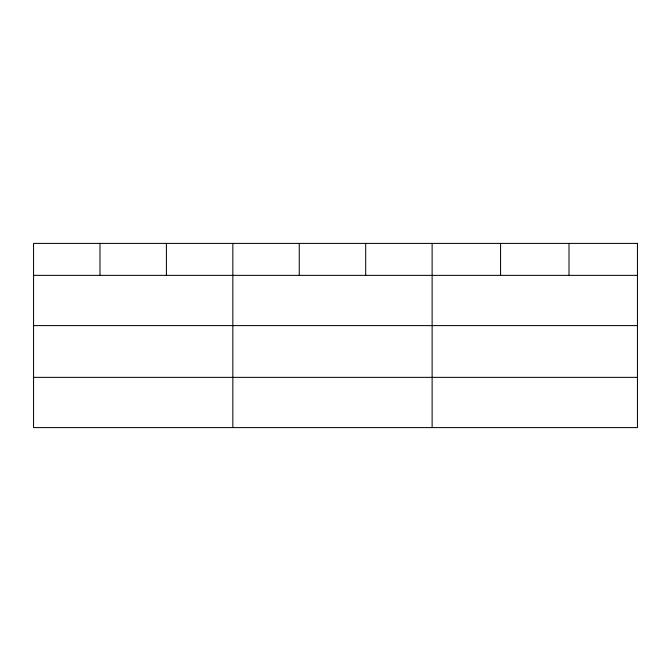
<?xml version="1.0" encoding="UTF-8"?>
<svg xmlns="http://www.w3.org/2000/svg" width="671" height="671" viewBox="0 0 671 671"><rect width="100%" height="100%" fill="white"/><g stroke="black" fill="none" stroke-linecap="round" stroke-linejoin="round"><path stroke-width="1.01" d="M33.55 275.362L637.45 275.362M33.55 325.603L637.45 325.603M33.55 377.362L637.45 377.362M569.008 243.405L569.008 275.362M500.566 243.405L500.566 275.362M432.124 243.405L432.124 427.595M365.695 243.405L365.695 275.362M299.266 243.405L299.266 275.362M232.837 243.405L232.837 427.595M166.408 243.405L166.408 275.362M99.979 243.405L99.979 275.362M637.45 243.405L33.55 243.405L33.55 427.595L637.45 427.595L637.45 243.405"/></g></svg>
